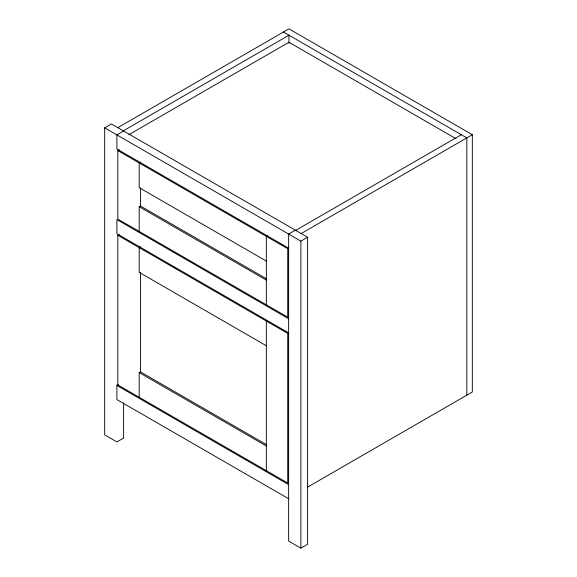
<?xml version="1.0" encoding="UTF-8"?>
<svg xmlns="http://www.w3.org/2000/svg" width="577" height="577" viewBox="0 0 577 577"><rect width="100%" height="100%" fill="white"/><g stroke="black" fill="none" stroke-linecap="round" stroke-linejoin="round"><path stroke-width="0.87" d="M123.615 402.926L123.615 438.044L116.893 441.924L104.668 434.87L104.668 127.842L111.39 123.954L307.599 237.241L307.599 544.27L300.877 548.15L288.651 541.089L288.651 234.06L295.374 230.18M117.809 127.661L288.962 28.85L472.332 134.722L472.332 391.992L307.404 487.212M123.312 130.842L288.962 35.204L288.962 43.297M123.615 131.015L116.893 134.895L116.893 149.01L288.651 248.182M128.75 134.751L288.962 42.258L455.873 138.624M117.809 150.604L287.735 248.709L287.735 317.17L117.809 219.065L117.809 150.604L119.302 149.739M140.694 162.094L139.201 162.952L139.201 187.655L266.343 261.064M139.201 231.42L139.201 206.71L140.694 205.852M117.809 235.301L287.735 333.405L287.735 483.036L117.809 384.931L117.809 235.301L119.302 234.435M140.694 246.79L139.201 247.648L139.201 272.351L266.343 345.76M267.836 235.495L266.343 236.354L266.343 304.822M295.684 230.36L461.333 134.722M301.187 233.534L472.332 134.722M104.668 127.842L300.877 241.121L307.599 237.241M288.651 498.744L116.893 399.58L116.893 385.465L118.386 384.599M139.201 397.286L139.201 372.583L140.694 371.718M283.458 32.023L466.829 137.896L466.829 395.166M266.783 278.958L140.427 206.011L140.427 187.813M139.201 206.71L266.343 280.119M288.651 318.764L116.893 219.592L116.893 233.714L288.651 332.879M266.783 444.831L140.427 371.876L140.427 272.546M139.201 372.583L266.343 445.985M116.893 385.465L288.651 484.63M300.877 241.121L300.877 548.15M266.343 321.057L266.343 470.688"/></g></svg>
